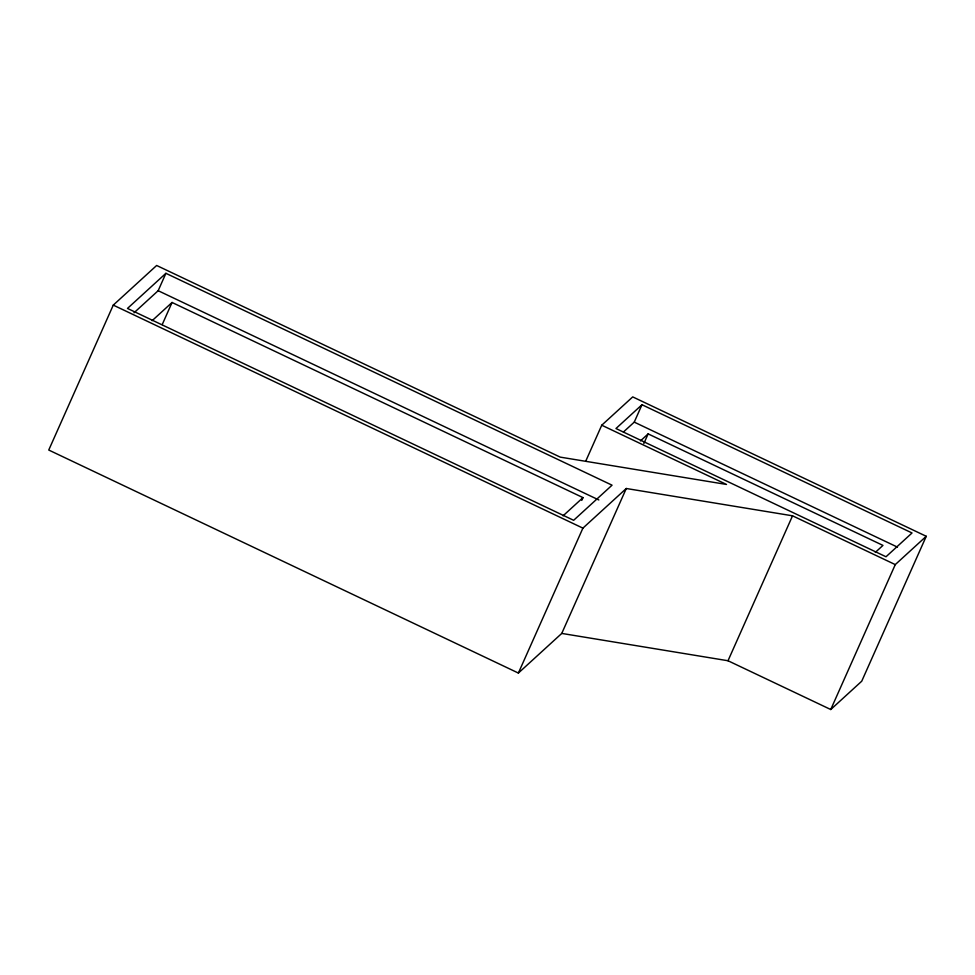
<?xml version="1.0" encoding="UTF-8"?>
<svg xmlns="http://www.w3.org/2000/svg" width="975" height="975" viewBox="0 0 975 975"><rect width="100%" height="100%" fill="white"/><g stroke="black" fill="none" stroke-linecap="round" stroke-linejoin="round"><path stroke-width="1.46" d="M601.746 425.21L726.497 484.453L560.235 457.129L156.646 265.48L113.271 305.114L48.75 450.036L518.383 673.055L561.758 633.421L626.279 488.499L792.541 515.812L895.269 564.598L926.25 536.287L632.726 396.898L601.746 425.21L585.768 461.102M134.014 312.78L158.169 290.708L165.908 273.317L612.056 485.184L573.641 520.297L127.493 308.429L165.908 273.317M162.24 324.529L172.063 302.469L582.989 497.616L581.758 500.37M518.383 673.055L582.904 528.133L626.279 488.499M623.403 432.035L634.25 422.126L641.989 404.735L912.027 532.972L886.007 556.762L615.968 428.525L641.989 404.735M643.841 443.54L648.143 433.887L882.96 545.403L875.306 552.398M561.758 633.421L728.008 660.745L792.541 515.812M728.008 660.745L830.749 709.52L895.269 564.598M926.25 536.287L861.729 681.208L830.749 709.52M152.149 320.665L172.063 302.469M640.49 440.883L648.143 433.887M563.075 515.812L582.989 497.616M634.25 422.126L897.439 547.109M158.169 290.708L598.833 499.968M113.271 305.114L582.904 528.133"/></g></svg>
